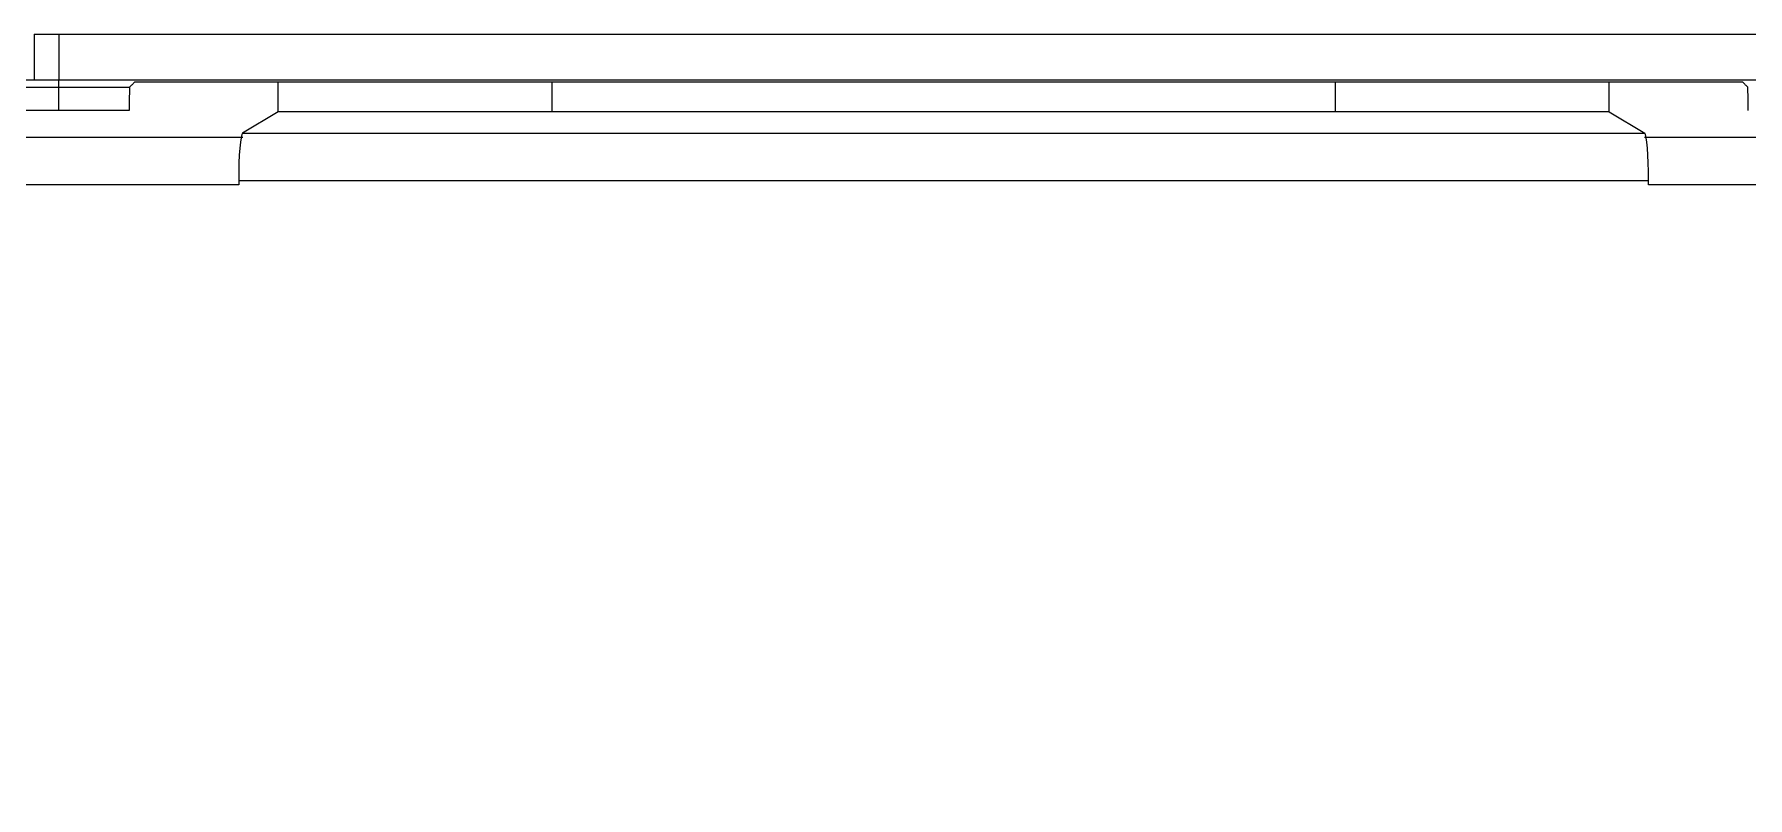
# Model space of a CAD drawing. Header units: inches. Extents: x 3778 to 56227, y -16914 to 35091.
# Drawn here: x 38231.37 to 38268.13, y -10736.68 to -10720.31 of the extents above; entities that cross this region are included whole.
import ezdxf

# ---------------------------------------------------------------- set-up
doc = ezdxf.new("R2010")
doc.units = ezdxf.units.IN
doc.header["$LTSCALE"] = 100
doc.header["$MEASUREMENT"] = 0
doc.layers.add('2-con', color=2, linetype='Continuous')
doc.layers.add('mark-B', color=2, linetype='Continuous', lineweight=20)

# ---------------------------------------------------------------- blocks, each defined once
blk = doc.blocks.new('무풍1way 일반')
at = {"layer": 'mark-B'}
for p, q in [((415.546, -334.556), (445.795, -334.556)), ((416.39, -336.031), (415.629, -335.575)), ((445.711, -335.575), (415.629, -335.575)), ((444.95, -336.031), (445.711, -335.575)), ((416.39, -336.031), (416.39, -336.668)), ((416.39, -336.031), (422.266, -336.031)), ((422.266, -336.031), (422.266, -336.668)), ((422.266, -336.031), (439.074, -336.031)), ((439.074, -336.668), (439.074, -336.031)), ((439.074, -336.031), (444.95, -336.031)), ((444.95, -336.031), (444.95, -336.668))]:
    blk.add_line(p, q, dxfattribs=at)
for centre, start_param, end_param in [((415.634, -334.572), 4.695761, 6.230825), ((445.707, -334.572), 0.05236, 1.587424)]:
    blk.add_ellipse(centre, major_axis=(0, -1.004), ratio=0.087489, start_param=start_param, end_param=end_param, dxfattribs=at)
for points, knots in [([(445.795, -334.467), (447.796, -334.467), (449.797, -334.467), (452.799, -334.467), (454.3, -334.467), (455.926, -334.467), (456.552, -334.467), (456.739, -334.467), (456.802, -334.467), (456.927, -334.467), (457.239, -334.466), (458.052, -334.456), (458.802, -334.429), (459.551, -334.391), (459.8, -334.376), (460.299, -334.343), (460.549, -334.324), (461.794, -334.222), (462.783, -334.111), (465.727, -333.688), (467.661, -333.288), (470.518, -332.516), (471.464, -332.229), (473.339, -331.598), (474.27, -331.253), (475.424, -330.785), (475.77, -330.641), (476.114, -330.494), (476.344, -330.394), (476.458, -330.344), (477.03, -330.092), (477.483, -329.883), (478.829, -329.238), (479.71, -328.782), (481.439, -327.82), (482.287, -327.314), (483.95, -326.252), (484.765, -325.696), (486.362, -324.535), (487.144, -323.929), (488.675, -322.666), (489.424, -322.01), (490.156, -321.328)], [0, 0, 0, 0, 0.125, 0.125, 0.1875, 0.21875, 0.226562, 0.226562, 0.230469, 0.230469, 0.234375, 0.25, 0.28125, 0.28125, 0.296875, 0.296875, 0.3125, 0.3125, 0.375, 0.375, 0.5, 0.5, 0.5625, 0.5625, 0.625, 0.625, 0.640625, 0.648437, 0.648437, 0.65625, 0.65625, 0.6875, 0.6875, 0.75, 0.75, 0.8125, 0.8125, 0.875, 0.875, 0.9375, 0.9375, 1, 1, 1, 1]), ([(490.861, -322.059), (490.489, -322.407), (490.112, -322.748), (489.35, -323.417), (488.964, -323.746), (487.796, -324.71), (487, -325.328), (485.374, -326.512), (484.545, -327.079), (482.852, -328.162), (481.989, -328.678), (480.23, -329.659), (479.334, -330.124), (477.964, -330.783), (477.503, -330.996), (476.921, -331.254), (476.804, -331.305), (476.571, -331.407), (476.22, -331.557), (475.869, -331.704), (474.694, -332.182), (473.747, -332.535), (471.837, -333.181), (470.875, -333.474), (467.967, -334.265), (465.998, -334.675), (463.001, -335.112), (461.995, -335.227), (460.728, -335.334), (460.473, -335.353), (459.965, -335.388), (459.203, -335.434), (458.44, -335.463), (457.676, -335.481), (457.422, -335.484), (457.04, -335.487), (456.912, -335.488), (456.657, -335.488), (456.021, -335.488), (454.365, -335.488), (450.798, -335.488), (447.742, -335.488), (445.704, -335.488)], [0, 0, 0, 0, 0.03125, 0.03125, 0.0625, 0.0625, 0.125, 0.125, 0.1875, 0.1875, 0.25, 0.25, 0.3125, 0.3125, 0.34375, 0.34375, 0.351562, 0.351562, 0.359375, 0.375, 0.375, 0.4375, 0.4375, 0.5, 0.5, 0.625, 0.625, 0.6875, 0.6875, 0.703125, 0.703125, 0.71875, 0.75, 0.75, 0.765625, 0.765625, 0.773437, 0.773437, 0.78125, 0.8125, 0.875, 1, 1, 1, 1]), ([(160.622, -334.467), (203.109, -334.467), (245.597, -334.467), (309.328, -334.467), (330.571, -334.467), (373.059, -334.467), (394.302, -334.467), (415.546, -334.467)], [0, 0, 0, 0, 0.5, 0.5, 0.75, 0.75, 1, 1, 1, 1]), ([(415.637, -335.488), (401.879, -335.487), (388.121, -335.487), (318.411, -335.487), (262.459, -335.487), (191.181, -335.487), (175.856, -335.487), (160.531, -335.487)], [0, 0, 0, 0, 0.161789, 0.161789, 0.81978, 0.81978, 1, 1, 1, 1]), ([(413.411, -336.061), (413.411, -336.094), (413.411, -336.126), (413.411, -336.174), (413.411, -336.19), (413.411, -336.221), (413.412, -336.236), (413.412, -336.281), (413.412, -336.31), (413.413, -336.351), (413.413, -336.364), (413.413, -336.389), (413.413, -336.401), (413.414, -336.436), (413.414, -336.457), (413.415, -336.485), (413.415, -336.493), (413.416, -336.509), (413.416, -336.523), (413.417, -336.534), (413.417, -336.544), (413.417, -336.549), (413.418, -336.559), (413.419, -336.563), (413.419, -336.563)], [0, 0, 0, 0, 0.125, 0.125, 0.1875, 0.1875, 0.25, 0.25, 0.375, 0.375, 0.4375, 0.4375, 0.5, 0.5, 0.625, 0.625, 0.6875, 0.6875, 0.75, 0.8125, 0.8125, 0.875, 0.875, 1, 1, 1, 1]), ([(413.411, -336.061), (413.411, -336.094), (413.411, -336.126), (413.411, -336.174), (413.411, -336.19), (413.411, -336.221), (413.412, -336.236), (413.412, -336.281), (413.412, -336.31), (413.413, -336.351), (413.413, -336.364), (413.413, -336.389), (413.413, -336.401), (413.414, -336.436), (413.414, -336.457), (413.415, -336.485), (413.415, -336.493), (413.416, -336.509), (413.416, -336.523), (413.417, -336.534), (413.417, -336.544), (413.417, -336.549), (413.418, -336.559), (413.419, -336.563), (413.419, -336.563)], [0, 0, 0, 0, 0.125, 0.125, 0.1875, 0.1875, 0.25, 0.25, 0.375, 0.375, 0.4375, 0.4375, 0.5, 0.5, 0.625, 0.625, 0.6875, 0.6875, 0.75, 0.8125, 0.8125, 0.875, 0.875, 1, 1, 1, 1]), ([(448.134, -336.563), (448.135, -336.563), (448.135, -336.559), (448.136, -336.549), (448.136, -336.545), (448.137, -336.535), (448.137, -336.529), (448.138, -336.51), (448.138, -336.494), (448.139, -336.467), (448.139, -336.457), (448.14, -336.436), (448.14, -336.425), (448.141, -336.39), (448.141, -336.365), (448.141, -336.324), (448.141, -336.31), (448.142, -336.281), (448.142, -336.252), (448.142, -336.222), (448.142, -336.19), (448.142, -336.175), (448.142, -336.126), (448.142, -336.094), (448.142, -336.061)], [0, 0, 0, 0, 0.125, 0.125, 0.1875, 0.1875, 0.25, 0.25, 0.375, 0.375, 0.4375, 0.4375, 0.5, 0.5, 0.625, 0.625, 0.6875, 0.6875, 0.75, 0.8125, 0.8125, 0.875, 0.875, 1, 1, 1, 1]), ([(448.134, -336.563), (448.135, -336.563), (448.135, -336.559), (448.136, -336.549), (448.136, -336.545), (448.137, -336.535), (448.137, -336.529), (448.138, -336.51), (448.138, -336.494), (448.139, -336.467), (448.139, -336.457), (448.14, -336.436), (448.14, -336.425), (448.141, -336.39), (448.141, -336.365), (448.141, -336.324), (448.141, -336.31), (448.142, -336.281), (448.142, -336.252), (448.142, -336.222), (448.142, -336.19), (448.142, -336.175), (448.142, -336.126), (448.142, -336.094), (448.142, -336.061)], [0, 0, 0, 0, 0.125, 0.125, 0.1875, 0.1875, 0.25, 0.25, 0.375, 0.375, 0.4375, 0.4375, 0.5, 0.5, 0.625, 0.625, 0.6875, 0.6875, 0.75, 0.8125, 0.8125, 0.875, 0.875, 1, 1, 1, 1]), ([(448.142, -336.061), (448.477, -336.061), (448.812, -336.061), (449.316, -336.061), (449.485, -336.061), (449.654, -336.061)], [0, 0, 0, 0, 0.664244, 0.664244, 1, 1, 1, 1]), ([(448.142, -336.061), (448.477, -336.061), (448.812, -336.061), (449.316, -336.061), (449.485, -336.061), (449.654, -336.061)], [0, 0, 0, 0, 0.664244, 0.664244, 1, 1, 1, 1]), ([(449.654, -336.061), (449.989, -336.061), (450.324, -336.061), (451.997, -336.061), (453.336, -336.061), (455.39, -336.061), (456.106, -336.061), (456.822, -336.061)], [0, 0, 0, 0, 0.140095, 0.140095, 0.700473, 0.700473, 1, 1, 1, 1]), ([(449.654, -336.061), (449.654, -336.094), (449.654, -336.126), (449.654, -336.19), (449.654, -336.221), (449.654, -336.281), (449.654, -336.31), (449.654, -336.365), (449.654, -336.39), (449.654, -336.436), (449.654, -336.457), (449.654, -336.494), (449.654, -336.51), (449.654, -336.535), (449.654, -336.545), (449.654, -336.559), (449.654, -336.563), (449.654, -336.563)], [0, 0, 0, 0, 0.125, 0.125, 0.25, 0.25, 0.375, 0.375, 0.5, 0.5, 0.625, 0.625, 0.75, 0.75, 0.875, 0.875, 1, 1, 1, 1]), ([(449.654, -336.061), (449.989, -336.061), (450.324, -336.061), (451.997, -336.061), (453.336, -336.061), (455.39, -336.061), (456.106, -336.061), (456.822, -336.061)], [0, 0, 0, 0, 0.140095, 0.140095, 0.700473, 0.700473, 1, 1, 1, 1]), ([(449.654, -336.061), (449.654, -336.094), (449.654, -336.126), (449.654, -336.19), (449.654, -336.221), (449.654, -336.281), (449.654, -336.31), (449.654, -336.365), (449.654, -336.39), (449.654, -336.436), (449.654, -336.457), (449.654, -336.494), (449.654, -336.51), (449.654, -336.535), (449.654, -336.545), (449.654, -336.559), (449.654, -336.563), (449.654, -336.563)], [0, 0, 0, 0, 0.125, 0.125, 0.25, 0.25, 0.375, 0.375, 0.5, 0.5, 0.625, 0.625, 0.75, 0.75, 0.875, 0.875, 1, 1, 1, 1]), ([(413.524, -336.668), (413.506, -336.65), (413.489, -336.633), (413.454, -336.598), (413.437, -336.581), (413.419, -336.563)], [0, 0, 0, 0, 0.499247, 0.499247, 1, 1, 1, 1]), ([(413.524, -336.668), (413.506, -336.65), (413.489, -336.633), (413.454, -336.598), (413.437, -336.581), (413.419, -336.563)], [0, 0, 0, 0, 0.499247, 0.499247, 1, 1, 1, 1]), ([(413.524, -336.668), (419.275, -336.668), (425.026, -336.668), (436.528, -336.668), (442.279, -336.668), (448.03, -336.668)], [0, 0, 0, 0, 0.5, 0.5, 1, 1, 1, 1]), ([(413.524, -336.668), (419.275, -336.668), (425.026, -336.668), (436.528, -336.668), (442.279, -336.668), (448.03, -336.668)], [0, 0, 0, 0, 0.5, 0.5, 1, 1, 1, 1]), ([(448.03, -336.668), (448.047, -336.65), (448.064, -336.633), (448.099, -336.598), (448.117, -336.581), (448.134, -336.563)], [0, 0, 0, 0, 0.499247, 0.499247, 1, 1, 1, 1]), ([(448.03, -336.668), (448.047, -336.65), (448.064, -336.633), (448.099, -336.598), (448.117, -336.581), (448.134, -336.563)], [0, 0, 0, 0, 0.499247, 0.499247, 1, 1, 1, 1]), ([(449.654, -337.697), (449.654, -337.633), (449.654, -337.569), (449.654, -337.443), (449.654, -337.382), (449.654, -337.264), (449.654, -337.207), (449.654, -337.101), (449.654, -337.051), (449.654, -336.96), (449.654, -336.919), (449.654, -336.847), (449.654, -336.817), (449.654, -336.767), (449.654, -336.747), (449.654, -336.72), (449.654, -336.713), (449.654, -336.712)], [0, 0, 0, 0, 0.125, 0.125, 0.25, 0.25, 0.375, 0.375, 0.5, 0.5, 0.625, 0.625, 0.75, 0.75, 0.875, 0.875, 1, 1, 1, 1]), ([(449.654, -337.697), (449.654, -337.633), (449.654, -337.569), (449.654, -337.443), (449.654, -337.382), (449.654, -337.264), (449.654, -337.207), (449.654, -337.101), (449.654, -337.051), (449.654, -336.96), (449.654, -336.919), (449.654, -336.847), (449.654, -336.817), (449.654, -336.767), (449.654, -336.747), (449.654, -336.72), (449.654, -336.713), (449.654, -336.712)], [0, 0, 0, 0, 0.125, 0.125, 0.25, 0.25, 0.375, 0.375, 0.5, 0.5, 0.625, 0.625, 0.75, 0.75, 0.875, 0.875, 1, 1, 1, 1]), ([(450.18, -336.712), (451.287, -336.712), (452.394, -336.712), (454.608, -336.712), (455.715, -336.712), (456.822, -336.712)], [0, 0, 0, 0, 0.5, 0.5, 1, 1, 1, 1]), ([(450.18, -337.697), (450.18, -337.633), (450.18, -337.569), (450.18, -337.443), (450.18, -337.382), (450.18, -337.264), (450.18, -337.207), (450.18, -337.101), (450.18, -337.051), (450.18, -336.96), (450.18, -336.919), (450.18, -336.847), (450.18, -336.817), (450.18, -336.767), (450.18, -336.747), (450.18, -336.72), (450.18, -336.713), (450.18, -336.712)], [0, 0, 0, 0, 0.125, 0.125, 0.25, 0.25, 0.375, 0.375, 0.5, 0.5, 0.625, 0.625, 0.75, 0.75, 0.875, 0.875, 1, 1, 1, 1]), ([(450.18, -336.712), (451.287, -336.712), (452.394, -336.712), (454.608, -336.712), (455.715, -336.712), (456.822, -336.712)], [0, 0, 0, 0, 0.5, 0.5, 1, 1, 1, 1]), ([(450.18, -337.697), (450.18, -337.633), (450.18, -337.569), (450.18, -337.443), (450.18, -337.382), (450.18, -337.264), (450.18, -337.207), (450.18, -337.101), (450.18, -337.051), (450.18, -336.96), (450.18, -336.919), (450.18, -336.847), (450.18, -336.817), (450.18, -336.767), (450.18, -336.747), (450.18, -336.72), (450.18, -336.713), (450.18, -336.712)], [0, 0, 0, 0, 0.125, 0.125, 0.25, 0.25, 0.375, 0.375, 0.5, 0.5, 0.625, 0.625, 0.75, 0.75, 0.875, 0.875, 1, 1, 1, 1]), ([(449.654, -337.697), (445.14, -337.697), (435.937, -337.697), (417.354, -337.697), (384.529, -337.697), (337.635, -337.697), (281.363, -337.697), (206.333, -337.697), (112.545, -337.697), (37.515, -337.697), (0, -337.697)], [0, 0, 0, 0, 0.030117, 0.061403, 0.123977, 0.249123, 0.374269, 0.499415, 0.749708, 1, 1, 1, 1]), ([(449.654, -337.697), (445.14, -337.697), (435.937, -337.697), (417.354, -337.697), (384.529, -337.697), (337.635, -337.697), (281.363, -337.697), (206.333, -337.697), (112.545, -337.697), (37.515, -337.697), (0, -337.697)], [0, 0, 0, 0, 0.030117, 0.061403, 0.123977, 0.249123, 0.374269, 0.499415, 0.749708, 1, 1, 1, 1])]:
    blk.add_open_spline(points, degree=3, knots=knots, dxfattribs=at)
for points, degree in [([(415.546, -334.467), (415.546, -334.497), (415.546, -334.526), (415.546, -334.556)], 3), ([(445.795, -334.556), (445.795, -334.526), (445.795, -334.497), (445.795, -334.467)], 3), ([(0, -336.712), (149.885, -336.712), (299.769, -336.712), (449.654, -336.712)], 3), ([(0, -336.712), (149.885, -336.712), (299.769, -336.712), (449.654, -336.712)], 3), ([(449.654, -336.563), (449.147, -336.563), (448.641, -336.563), (448.134, -336.563)], 3), ([(449.654, -336.563), (449.147, -336.563), (448.641, -336.563), (448.134, -336.563)], 3), ([(456.822, -336.563), (454.432, -336.563), (452.043, -336.563), (449.654, -336.563)], 3), ([(449.654, -336.563), (449.654, -336.712)], 1), ([(456.822, -336.563), (454.432, -336.563), (452.043, -336.563), (449.654, -336.563)], 3), ([(449.654, -336.563), (449.654, -336.712)], 1), ([(449.654, -336.712), (449.829, -336.712), (450.005, -336.712), (450.18, -336.712)], 3), ([(449.654, -336.712), (449.829, -336.712), (450.005, -336.712), (450.18, -336.712)], 3), ([(450.18, -337.697), (450.005, -337.697), (449.829, -337.697), (449.654, -337.697)], 3), ([(450.18, -337.697), (450.005, -337.697), (449.829, -337.697), (449.654, -337.697)], 3)]:
    blk.add_open_spline(points, degree=degree, dxfattribs=at)
blk = doc.blocks.new('dpdjzjs')
at = {"layer": 'mark-B', "rotation": 180}
blk.add_blockref('무풍1way 일반', (174652.415, 90772.437), dxfattribs=at)

msp = doc.modelspace()

# ---------------------------------------------------------------- block references
at = {"layer": '2-con'}
msp.add_blockref('dpdjzjs', (-135970.865, -101830.442), dxfattribs=at)

doc.saveas('drawing.dxf')
